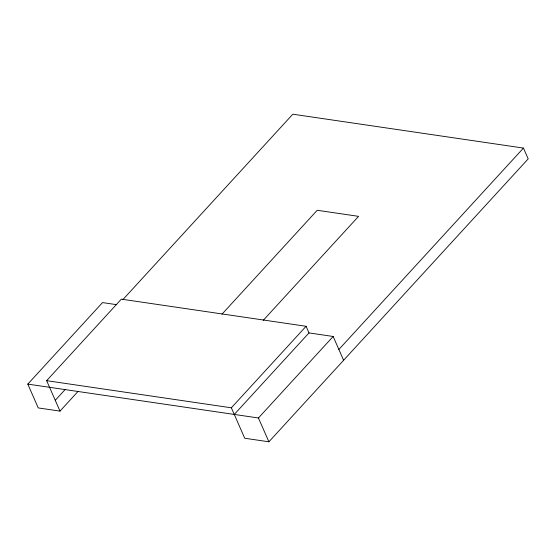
<?xml version="1.0" encoding="UTF-8"?>
<svg xmlns="http://www.w3.org/2000/svg" width="556" height="556" viewBox="0 0 556 556"><rect width="100%" height="100%" fill="white"/><g stroke="black" fill="none" stroke-linecap="round" stroke-linejoin="round"><path stroke-width="0.83" d="M78.09 391.368L59.999 411.113L38.253 407.923L27.8 384.113L102.519 302.589L116.732 304.681M59.999 411.113L46.634 380.672L121.347 299.149L306.078 326.282L308.99 332.919L333.162 336.47L343.608 360.274M122.876 299.621L292.817 114.202L523.46 148.077L528.2 158.877L268.895 441.798L244.723 438.246L231.359 407.805L46.634 380.672M55.259 400.32L65.177 389.492M221.948 314.216L317.212 210.279L358.564 216.353L263.301 320.291M231.359 407.805L306.078 326.282M234.278 414.442L308.99 332.919M27.8 384.113L258.443 417.987L333.162 336.47M338.868 349.481L523.46 148.077M258.443 417.987L268.895 441.798"/></g></svg>
